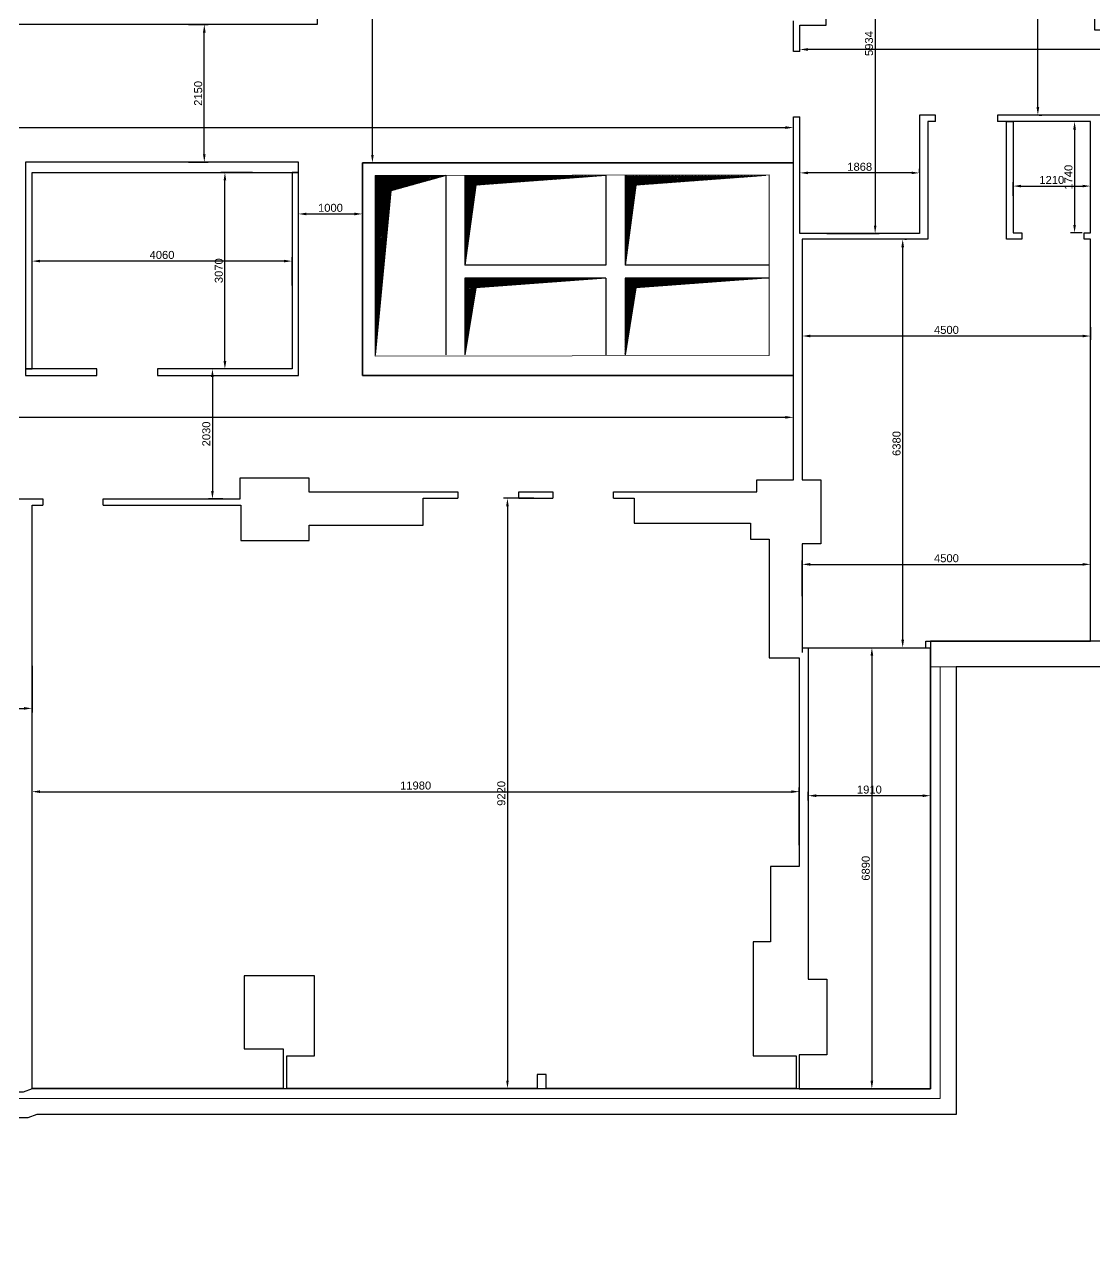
# Model space of a CAD drawing. Header units: millimetres. Extents: x 1179129 to 1254729, y -52846 to 614.
# Drawn here: x 1217827 to 1234540, y -41355 to -22354 of the extents above; entities that cross this region are included whole.
import ezdxf

# ---------------------------------------------------------------- set-up
doc = ezdxf.new("R2010")
doc.units = ezdxf.units.MM
doc.layers.add('Baca', color=7, linetype='Continuous')
doc.layers.add('Divar-esas', color=7, linetype='Continuous')
doc.styles.get("Standard").update_dxf_attribs({"font": 'arial.ttf'})
doc.dimstyles.new('ISO-25', dxfattribs={"dimscale": 50, "dimtxt": 2.5, "dimasz": 2.5, "dimexe": 1.25, "dimexo": 0.625, "dimtad": 1, "dimdec": 0, "dimtxsty": 'Standard', "dimcen": 2.5, "dimazin": 3, "dimtfac": 1, "dimtdec": 0, "dimtmove": 0, "dimatfit": 3})

# ---------------------------------------------------------------- blocks, each defined once
blk = doc.blocks.new('*D561')
at = {"color": 0, "lineweight": -2, "transparency": 16777216}
for p, q in [((1220926, -27738), (1220701, -27738)), ((1220764, -27863), (1220764, -29643)), ((1220926, -29768), (1220701, -29768))]:
    blk.add_line(p, q, dxfattribs=at)
at = {"color": 0, "transparency": 16777216}
for points in [[(1220743, -27863), (1220785, -27863), (1220764, -27738)], [(1220743, -29643), (1220785, -29643), (1220764, -29768)]]:
    blk.add_solid(points, dxfattribs=at)
at = {"layer": 'Defpoints', "color": 0, "transparency": 16777216}
for p in [(1220957, -27738), (1220764, -29768), (1220957, -29768)]:
    blk.add_point(p, dxfattribs=at)
at = {"color": 0, "transparency": 16777216, "insert": (1220669, -28753), "char_height": 125, "attachment_point": 5, "rotation": 90}
blk.add_mtext('2030', dxfattribs=at)
blk = doc.blocks.new('*D562')
at = {"color": 0, "lineweight": -2, "transparency": 16777216}
for p, q in [((1186067, -29111), (1186067, -28431)), ((1186192, -28493), (1229712, -28493)), ((1229837, -28876), (1229837, -28431))]:
    blk.add_line(p, q, dxfattribs=at)
at = {"color": 0, "transparency": 16777216}
for points in [[(1186192, -28473), (1186192, -28514), (1186067, -28493)], [(1229712, -28473), (1229712, -28514), (1229837, -28493)]]:
    blk.add_solid(points, dxfattribs=at)
at = {"layer": 'Defpoints', "color": 0, "transparency": 16777216}
for p in [(1229837, -28493), (1229837, -28907), (1186067, -29143)]:
    blk.add_point(p, dxfattribs=at)
at = {"color": 0, "transparency": 16777216, "insert": (1207952, -28398), "char_height": 125, "attachment_point": 5}
blk.add_mtext('43770', dxfattribs=at)
blk = doc.blocks.new('*D563')
at = {"color": 0, "lineweight": -2, "transparency": 16777216}
for p, q in [((1220392, -22358), (1220700, -22358)), ((1220637, -24383), (1220637, -22483)), ((1220392, -24508), (1220700, -24508))]:
    blk.add_line(p, q, dxfattribs=at)
at = {"color": 0, "transparency": 16777216}
for points in [[(1220616, -22483), (1220658, -22483), (1220637, -22358)], [(1220616, -24383), (1220658, -24383), (1220637, -24508)]]:
    blk.add_solid(points, dxfattribs=at)
at = {"layer": 'Defpoints', "color": 0, "transparency": 16777216}
for p in [(1220361, -22358), (1220637, -22358), (1220361, -24508)]:
    blk.add_point(p, dxfattribs=at)
at = {"color": 0, "transparency": 16777216, "insert": (1220542, -23433), "char_height": 125, "attachment_point": 5, "rotation": 90}
blk.add_mtext('2150', dxfattribs=at)
blk = doc.blocks.new('*D564')
at = {"color": 0, "lineweight": -2, "transparency": 16777216}
for p, q in [((1222107, -25822), (1222107, -25254)), ((1223107, -25822), (1223107, -25254)), ((1222232, -25316), (1222982, -25316))]:
    blk.add_line(p, q, dxfattribs=at)
at = {"color": 0, "transparency": 16777216}
for points in [[(1222232, -25296), (1222232, -25337), (1222107, -25316)], [(1222982, -25296), (1222982, -25337), (1223107, -25316)]]:
    blk.add_solid(points, dxfattribs=at)
at = {"layer": 'Defpoints', "color": 0, "transparency": 16777216}
for p in [(1223107, -25316), (1222107, -25853), (1223107, -25853)]:
    blk.add_point(p, dxfattribs=at)
at = {"color": 0, "transparency": 16777216, "insert": (1222607, -25221), "char_height": 125, "attachment_point": 5}
blk.add_mtext('1000', dxfattribs=at)
blk = doc.blocks.new('*D565')
at = {"color": 0, "lineweight": -2, "transparency": 16777216}
for p, q in [((1217947, -26435), (1217947, -25990)), ((1222007, -26435), (1222007, -25990)), ((1221882, -26053), (1218072, -26053))]:
    blk.add_line(p, q, dxfattribs=at)
at = {"color": 0, "transparency": 16777216}
for points in [[(1218072, -26032), (1218072, -26073), (1217947, -26053)], [(1221882, -26032), (1221882, -26073), (1222007, -26053)]]:
    blk.add_solid(points, dxfattribs=at)
at = {"layer": 'Defpoints', "color": 0, "transparency": 16777216}
for p in [(1217947, -26053), (1217947, -26467), (1222007, -26467)]:
    blk.add_point(p, dxfattribs=at)
at = {"color": 0, "transparency": 16777216, "insert": (1219977, -25957), "char_height": 125, "attachment_point": 5}
blk.add_mtext('4060', dxfattribs=at)
blk = doc.blocks.new('*D566')
at = {"color": 0, "lineweight": -2, "transparency": 16777216}
for p, q in [((1221388, -24668), (1220897, -24668)), ((1220959, -27613), (1220959, -24793)), ((1221388, -27738), (1220897, -27738))]:
    blk.add_line(p, q, dxfattribs=at)
at = {"color": 0, "transparency": 16777216}
for points in [[(1220938, -24793), (1220980, -24793), (1220959, -24668)], [(1220938, -27613), (1220980, -27613), (1220959, -27738)]]:
    blk.add_solid(points, dxfattribs=at)
at = {"layer": 'Defpoints', "color": 0, "transparency": 16777216}
for p in [(1220959, -24668), (1221419, -24668), (1221419, -27738)]:
    blk.add_point(p, dxfattribs=at)
at = {"color": 0, "transparency": 16777216, "insert": (1220864, -26203), "char_height": 125, "attachment_point": 5, "rotation": 90}
blk.add_mtext('3070', dxfattribs=at)
blk = doc.blocks.new('*D574')
at = {"color": 0, "lineweight": -2, "transparency": 16777216}
for p, q in [((1223277, -12628), (1223199, -12628)), ((1223262, -24393), (1223262, -12753)), ((1223462, -24518), (1223199, -24518))]:
    blk.add_line(p, q, dxfattribs=at)
at = {"color": 0, "transparency": 16777216}
for points in [[(1223241, -12753), (1223283, -12753), (1223262, -12628)], [(1223241, -24393), (1223283, -24393), (1223262, -24518)]]:
    blk.add_solid(points, dxfattribs=at)
at = {"layer": 'Defpoints', "color": 0, "transparency": 16777216}
for p in [(1223262, -12628), (1223308, -12628), (1223494, -24518)]:
    blk.add_point(p, dxfattribs=at)
at = {"color": 0, "transparency": 16777216, "insert": (1223167, -18573), "char_height": 125, "attachment_point": 5, "rotation": 90}
blk.add_mtext('11890', dxfattribs=at)
blk = doc.blocks.new('*D575')
at = {"color": 0, "lineweight": -2, "transparency": 16777216}
for p, q in [((1197687, -24246), (1197687, -23905)), ((1229837, -24246), (1229837, -23905)), ((1197812, -23967), (1229712, -23967))]:
    blk.add_line(p, q, dxfattribs=at)
at = {"color": 0, "transparency": 16777216}
for points in [[(1197812, -23946), (1197812, -23988), (1197687, -23967)], [(1229712, -23946), (1229712, -23988), (1229837, -23967)]]:
    blk.add_solid(points, dxfattribs=at)
at = {"layer": 'Defpoints', "color": 0, "transparency": 16777216}
for p in [(1229837, -23967), (1197687, -24278), (1229837, -24278)]:
    blk.add_point(p, dxfattribs=at)
at = {"color": 0, "transparency": 16777216, "insert": (1213762, -23872), "char_height": 125, "attachment_point": 5}
blk.add_mtext('32150', dxfattribs=at)
blk = doc.blocks.new('*D576')
at = {"color": 0, "lineweight": -2, "transparency": 16777216}
for p, q in [((1213747, -32375), (1213747, -33103)), ((1217947, -32375), (1217947, -33103)), ((1213872, -33040), (1217822, -33040))]:
    blk.add_line(p, q, dxfattribs=at)
at = {"color": 0, "transparency": 16777216}
for points in [[(1213872, -33019), (1213872, -33061), (1213747, -33040)], [(1217822, -33019), (1217822, -33061), (1217947, -33040)]]:
    blk.add_solid(points, dxfattribs=at)
at = {"layer": 'Defpoints', "color": 0, "transparency": 16777216}
for p in [(1213747, -32343), (1217947, -32343), (1217947, -33040)]:
    blk.add_point(p, dxfattribs=at)
at = {"color": 0, "transparency": 16777216, "insert": (1215847, -32945), "char_height": 125, "attachment_point": 5}
blk.add_mtext('4200', dxfattribs=at)
blk = doc.blocks.new('*D578')
at = {"color": 0, "lineweight": -2, "transparency": 16777216}
for p, q in [((1217947, -35177), (1217947, -34278)), ((1218072, -34341), (1229802, -34341)), ((1229927, -35177), (1229927, -34278))]:
    blk.add_line(p, q, dxfattribs=at)
at = {"color": 0, "transparency": 16777216}
for points in [[(1218072, -34320), (1218072, -34362), (1217947, -34341)], [(1229802, -34320), (1229802, -34362), (1229927, -34341)]]:
    blk.add_solid(points, dxfattribs=at)
at = {"layer": 'Defpoints', "color": 0, "transparency": 16777216}
for p in [(1229927, -34341), (1217947, -35208), (1229927, -35208)]:
    blk.add_point(p, dxfattribs=at)
at = {"color": 0, "transparency": 16777216, "insert": (1223937, -34246), "char_height": 125, "attachment_point": 5}
blk.add_mtext('11980', dxfattribs=at)
blk = doc.blocks.new('*D579')
at = {"color": 0, "lineweight": -2, "transparency": 16777216}
for p, q in [((1225781, -29758), (1225308, -29758)), ((1225371, -29883), (1225371, -38853)), ((1225781, -38978), (1225308, -38978))]:
    blk.add_line(p, q, dxfattribs=at)
at = {"color": 0, "transparency": 16777216}
for points in [[(1225350, -29883), (1225391, -29883), (1225371, -29758)], [(1225350, -38853), (1225391, -38853), (1225371, -38978)]]:
    blk.add_solid(points, dxfattribs=at)
at = {"layer": 'Defpoints', "color": 0, "transparency": 16777216}
for p in [(1225812, -29758), (1225371, -38978), (1225812, -38978)]:
    blk.add_point(p, dxfattribs=at)
at = {"color": 0, "transparency": 16777216, "insert": (1225275, -34368), "char_height": 125, "attachment_point": 5, "rotation": 90}
blk.add_mtext('9220', dxfattribs=at)
blk = doc.blocks.new('*D580')
at = {"color": 0, "lineweight": -2, "transparency": 16777216}
for p, q in [((1229975, -31286), (1229975, -30728)), ((1234475, -31286), (1234475, -30728)), ((1230100, -30790), (1234350, -30790))]:
    blk.add_line(p, q, dxfattribs=at)
at = {"color": 0, "transparency": 16777216}
for points in [[(1230100, -30769), (1230100, -30811), (1229975, -30790)], [(1234350, -30769), (1234350, -30811), (1234475, -30790)]]:
    blk.add_solid(points, dxfattribs=at)
at = {"layer": 'Defpoints', "color": 0, "transparency": 16777216}
for p in [(1234475, -30790), (1229975, -31318), (1234475, -31318)]:
    blk.add_point(p, dxfattribs=at)
at = {"color": 0, "transparency": 16777216, "insert": (1232225, -30695), "char_height": 125, "attachment_point": 5}
blk.add_mtext('4500', dxfattribs=at)
blk = doc.blocks.new('*D581')
at = {"color": 0, "lineweight": -2, "transparency": 16777216}
for p, q in [((1230971, -32092), (1231123, -32092)), ((1231061, -32217), (1231061, -38857)), ((1230983, -38982), (1231123, -38982))]:
    blk.add_line(p, q, dxfattribs=at)
at = {"color": 0, "transparency": 16777216}
for points in [[(1231040, -32217), (1231082, -32217), (1231061, -32092)], [(1231040, -38857), (1231082, -38857), (1231061, -38982)]]:
    blk.add_solid(points, dxfattribs=at)
at = {"layer": 'Defpoints', "color": 0, "transparency": 16777216}
for p in [(1230940, -32092), (1230952, -38982), (1231061, -38982)]:
    blk.add_point(p, dxfattribs=at)
at = {"color": 0, "transparency": 16777216, "insert": (1230966, -35537), "char_height": 125, "attachment_point": 5, "rotation": 90}
blk.add_mtext('6890', dxfattribs=at)
blk = doc.blocks.new('*D582')
at = {"color": 0, "lineweight": -2, "transparency": 16777216}
for p, q in [((1230067, -34481), (1230067, -34341)), ((1231977, -34481), (1231977, -34341)), ((1231852, -34404), (1230192, -34404))]:
    blk.add_line(p, q, dxfattribs=at)
at = {"color": 0, "transparency": 16777216}
for points in [[(1230192, -34383), (1230192, -34425), (1230067, -34404)], [(1231852, -34383), (1231852, -34425), (1231977, -34404)]]:
    blk.add_solid(points, dxfattribs=at)
at = {"layer": 'Defpoints', "color": 0, "transparency": 16777216}
for p in [(1230067, -34404), (1230067, -34512), (1231977, -34512)]:
    blk.add_point(p, dxfattribs=at)
at = {"color": 0, "transparency": 16777216, "insert": (1231022, -34309), "char_height": 125, "attachment_point": 5}
blk.add_mtext('1910', dxfattribs=at)
blk = doc.blocks.new('*D583')
at = {"color": 0, "lineweight": -2, "transparency": 16777216}
for p, q in [((1231542, -31967), (1231542, -25837)), ((1231573, -25712), (1231604, -25712)), ((1231573, -32092), (1231604, -32092))]:
    blk.add_line(p, q, dxfattribs=at)
at = {"color": 0, "transparency": 16777216}
for points in [[(1231521, -25837), (1231563, -25837), (1231542, -25712)], [(1231521, -31967), (1231563, -31967), (1231542, -32092)]]:
    blk.add_solid(points, dxfattribs=at)
at = {"layer": 'Defpoints', "color": 0, "transparency": 16777216}
for p in [(1231542, -25712), (1231542, -25712), (1231542, -32092)]:
    blk.add_point(p, dxfattribs=at)
at = {"color": 0, "transparency": 16777216, "insert": (1231447, -28902), "char_height": 125, "attachment_point": 5, "rotation": 90}
blk.add_mtext('6380', dxfattribs=at)
blk = doc.blocks.new('*D584')
at = {"color": 0, "lineweight": -2, "transparency": 16777216}
for p, q in [((1229975, -27084), (1229975, -27285)), ((1234475, -27084), (1234475, -27285)), ((1234350, -27223), (1230100, -27223))]:
    blk.add_line(p, q, dxfattribs=at)
at = {"color": 0, "transparency": 16777216}
for points in [[(1230100, -27202), (1230100, -27244), (1229975, -27223)], [(1234350, -27202), (1234350, -27244), (1234475, -27223)]]:
    blk.add_solid(points, dxfattribs=at)
at = {"layer": 'Defpoints', "color": 0, "transparency": 16777216}
for p in [(1229975, -27052), (1234475, -27052), (1229975, -27223)]:
    blk.add_point(p, dxfattribs=at)
at = {"color": 0, "transparency": 16777216, "insert": (1232225, -27128), "char_height": 125, "attachment_point": 5}
blk.add_mtext('4500', dxfattribs=at)
blk = doc.blocks.new('*D585')
at = {"color": 0, "lineweight": -2, "transparency": 16777216}
for p, q in [((1233265, -25031), (1233265, -24818)), ((1233390, -24881), (1234350, -24881)), ((1234475, -25031), (1234475, -24818))]:
    blk.add_line(p, q, dxfattribs=at)
at = {"color": 0, "transparency": 16777216}
for points in [[(1233390, -24860), (1233390, -24901), (1233265, -24881)], [(1234350, -24860), (1234350, -24901), (1234475, -24881)]]:
    blk.add_solid(points, dxfattribs=at)
at = {"layer": 'Defpoints', "color": 0, "transparency": 16777216}
for p in [(1234475, -24881), (1233265, -25063), (1234475, -25063)]:
    blk.add_point(p, dxfattribs=at)
at = {"color": 0, "transparency": 16777216, "insert": (1233870, -24786), "char_height": 125, "attachment_point": 5}
blk.add_mtext('1210', dxfattribs=at)
blk = doc.blocks.new('*D586')
at = {"color": 0, "lineweight": -2, "transparency": 16777216}
for p, q in [((1234340, -23872), (1234163, -23872)), ((1234226, -23997), (1234226, -25487)), ((1234343, -25612), (1234163, -25612))]:
    blk.add_line(p, q, dxfattribs=at)
at = {"color": 0, "transparency": 16777216}
for points in [[(1234205, -23997), (1234247, -23997), (1234226, -23872)], [(1234205, -25487), (1234247, -25487), (1234226, -25612)]]:
    blk.add_solid(points, dxfattribs=at)
at = {"layer": 'Defpoints', "color": 0, "transparency": 16777216}
for p in [(1234372, -23872), (1234226, -25612), (1234375, -25612)]:
    blk.add_point(p, dxfattribs=at)
at = {"color": 0, "transparency": 16777216, "insert": (1234131, -24742), "char_height": 125, "attachment_point": 5, "rotation": 90}
blk.add_mtext('1740', dxfattribs=at)
blk = doc.blocks.new('*D587')
at = {"color": 0, "lineweight": -2, "transparency": 16777216}
for p, q in [((1229937, -24665), (1229937, -24612)), ((1231680, -24675), (1230062, -24675)), ((1231805, -24665), (1231805, -24612))]:
    blk.add_line(p, q, dxfattribs=at)
at = {"color": 0, "transparency": 16777216}
for points in [[(1230062, -24654), (1230062, -24695), (1229937, -24675)], [(1231680, -24654), (1231680, -24695), (1231805, -24675)]]:
    blk.add_solid(points, dxfattribs=at)
at = {"layer": 'Defpoints', "color": 0, "transparency": 16777216}
for p in [(1229937, -24675), (1229937, -24697), (1231805, -24697)]:
    blk.add_point(p, dxfattribs=at)
at = {"color": 0, "transparency": 16777216, "insert": (1230871, -24580), "char_height": 125, "attachment_point": 5}
blk.add_mtext('1868', dxfattribs=at)
blk = doc.blocks.new('*D588')
at = {"color": 0, "lineweight": -2, "transparency": 16777216}
for p, q in [((1230358, -19688), (1231175, -19688)), ((1231112, -19813), (1231112, -25497)), ((1230358, -25622), (1231175, -25622))]:
    blk.add_line(p, q, dxfattribs=at)
at = {"color": 0, "transparency": 16777216}
for points in [[(1231092, -19813), (1231133, -19813), (1231112, -19688)], [(1231092, -25497), (1231133, -25497), (1231112, -25622)]]:
    blk.add_solid(points, dxfattribs=at)
at = {"layer": 'Defpoints', "color": 0, "transparency": 16777216}
for p in [(1230327, -19688), (1230327, -25622), (1231112, -25622)]:
    blk.add_point(p, dxfattribs=at)
at = {"color": 0, "transparency": 16777216, "insert": (1231017, -22655), "char_height": 125, "attachment_point": 5, "rotation": 90}
blk.add_mtext('5934', dxfattribs=at)
blk = doc.blocks.new('*D590')
at = {"color": 0, "lineweight": -2, "transparency": 16777216}
for p, q in [((1229937, -22746), (1229937, -22684)), ((1242321, -22747), (1230062, -22747)), ((1242446, -23197), (1242446, -22684))]:
    blk.add_line(p, q, dxfattribs=at)
at = {"color": 0, "transparency": 16777216}
for points in [[(1230062, -22726), (1230062, -22768), (1229937, -22747)], [(1242321, -22726), (1242321, -22768), (1242446, -22747)]]:
    blk.add_solid(points, dxfattribs=at)
at = {"layer": 'Defpoints', "color": 0, "transparency": 16777216}
for p in [(1229937, -22747), (1229937, -22778), (1242446, -23228)]:
    blk.add_point(p, dxfattribs=at)
at = {"color": 0, "transparency": 16777216, "insert": (1236191, -22652), "char_height": 125, "attachment_point": 5}
blk.add_mtext('12509', dxfattribs=at)
blk = doc.blocks.new('*D592')
at = {"color": 0, "lineweight": -2, "transparency": 16777216}
for p, q in [((1233674, -19688), (1233716, -19688)), ((1233653, -23647), (1233653, -19813)), ((1233674, -23772), (1233716, -23772))]:
    blk.add_line(p, q, dxfattribs=at)
at = {"color": 0, "transparency": 16777216}
for points in [[(1233632, -19813), (1233674, -19813), (1233653, -19688)], [(1233632, -23647), (1233674, -23647), (1233653, -23772)]]:
    blk.add_solid(points, dxfattribs=at)
at = {"layer": 'Defpoints', "color": 0, "transparency": 16777216}
for p in [(1233643, -19688), (1233653, -19688), (1233643, -23772)]:
    blk.add_point(p, dxfattribs=at)
at = {"color": 0, "transparency": 16777216, "insert": (1233558, -21730), "char_height": 125, "attachment_point": 5, "rotation": 90}
blk.add_mtext('4084', dxfattribs=at)

msp = doc.modelspace()

# ---------------------------------------------------------------- hatches: boundary and pattern name
at = {"layer": 'Baca'}
h = msp.add_hatch(dxfattribs=at)
h.set_pattern_fill('ANSI31', color=256, scale=5, style=0)
h.set_pattern_definition([(45, (1109732.114, -196538.629), (-11.2253202, 11.2253202), [])])
h.paths.add_polyline_path([(1224407, -24717.6), (1223307, -24717.6), (1223307, -27517.6), (1223551.8, -24954)])
h = msp.add_hatch(dxfattribs=at)
h.set_pattern_fill('ANSI31', color=256, scale=5, style=0)
h.set_pattern_definition([(135, (1362281.982, -196538.629), (11.2253202, 11.2253202), [])])
h.paths.add_polyline_path([(1224707, -25817.6), (1224742.6, -25817.6), (1224707, -26067.6)])
h.paths.add_polyline_path([(1224877.5, -24868.3), (1226907, -24717.6), (1224707, -24717.6), (1224707, -25817.6), (1224742.6, -25817.6)])
h = msp.add_hatch(dxfattribs=at)
h.set_pattern_fill('ANSI31', color=256, scale=5, style=0)
h.set_pattern_definition([(135, (1367231.982, -196538.629), (11.2253202, 11.2253202), [])])
h.paths.add_polyline_path([(1227207, -25817.6), (1227242.6, -25817.6), (1227207, -26067.6)])
h.paths.add_polyline_path([(1227377.5, -24868.3), (1229407, -24717.6), (1227207, -24717.6), (1227207, -25817.6), (1227242.6, -25817.6)])
h = msp.add_hatch(dxfattribs=at)
h.set_pattern_fill('ANSI31', color=256, scale=5, style=0)
h.set_pattern_definition([(135, (1362281.982, -198138.629), (11.2253202, 11.2253202), [])])
h.paths.add_polyline_path([(1224707, -27517.6), (1224723.3, -27417.6), (1224707, -27417.6)])
h.paths.add_polyline_path([(1224877.5, -26468.3), (1226907, -26317.6), (1224707, -26317.6), (1224707, -27417.6), (1224723.3, -27417.6)])
h = msp.add_hatch(dxfattribs=at)
h.set_pattern_fill('ANSI31', color=256, scale=5, style=0)
h.set_pattern_definition([(135, (1367231.982, -198138.629), (11.2253202, 11.2253202), [])])
h.paths.add_polyline_path([(1227223.3, -27417.6), (1227377.5, -26468.3), (1229407, -26317.6), (1227207, -26317.6), (1227207, -27417.6)])
h.paths.add_polyline_path([(1227207, -27517.6), (1227223.3, -27417.6), (1227207, -27417.6)])

# ---------------------------------------------------------------- linework, layer by layer
for points in [[(1222397.1, -19357.6), (1222397.1, -22357.6), (1212007.1, -22357.6), (1212007.1, -22257.6)], [(1229937.1, -22777.6), (1229937.1, -22367.6), (1230347.1, -22367.6), (1230347.1, -21327.6), (1229937.1, -21327.6), (1229937.1, -19687.6), (1230717.1, -19687.6), (1230717.1, -19587.6), (1231687.1, -19587.6), (1231687.1, -19687.6), (1234537.1, -19687.6), (1234537.1, -22437.6), (1240897.1, -22437.6), (1240897.1, -22117.6), (1240797.1, -22117.6)], [(1229937.1, -22777.6), (1229837.1, -22777.6), (1229837.1, -22297.6)], [(1227027.1, -29757.6), (1227027.1, -29657.6), (1229267.1, -29657.6), (1229267.1, -29467.6), (1229837.1, -29467.6), (1229837.1, -27837.6), (1223107.1, -27837.6), (1223107.1, -24517.6), (1229837.1, -24517.6), (1229837.1, -23797.6), (1229937.1, -23797.6)], [(1232054.6, -23871.7), (1232054.6, -23771.7), (1231804.6, -23771.7), (1231804.6, -25621.7), (1229937.1, -25621.7), (1229937.1, -23797.6)], [(1232054.6, -23871.7), (1231934.6, -23871.7), (1231934.6, -25711.7), (1229974.6, -25711.7), (1229974.6, -29467.6), (1230264.6, -29467.6), (1230264.6, -30467.6), (1229974.6, -30467.6), (1229974.6, -32167.6)], [(1234724.6, -23871.7), (1234724.6, -23771.7), (1233024.6, -23771.7), (1233024.6, -23871.7)], [(1233404.6, -25611.7), (1233404.6, -25711.7), (1233164.6, -25711.7), (1233164.6, -23871.7), (1233024.6, -23871.7)], [(1234374.6, -25611.7), (1234474.6, -25611.7), (1234474.6, -23871.7), (1233164.6, -23871.7), (1233264.6, -23871.7), (1233264.6, -25611.7), (1233404.6, -25611.7)], [(1222107.1, -27837.6), (1222107.1, -24507.6), (1217847.1, -24507.6), (1217847.1, -27837.6), (1218957.1, -27837.6)], [(1217947.1, -27737.6), (1217947.1, -24667.6), (1222107.1, -24667.6), (1222007.1, -24667.6), (1222007.1, -27737.6), (1219907.1, -27737.6)], [(1229974.6, -31991.7), (1229974.6, -32091.7), (1231904.6, -32091.7), (1231904.6, -31991.7), (1234474.6, -31991.7), (1234474.6, -25711.7), (1234374.6, -25711.7), (1234374.6, -25611.7)], [(1217847.1, -27837.6), (1218957.1, -27837.6), (1218957.1, -27737.6)], [(1218957.1, -27737.6), (1217847.1, -27737.6), (1217947.1, -27737.6)], [(1219907.1, -27737.6), (1219907.1, -27837.6)], [(1219907.1, -27837.6), (1222107.1, -27837.6)], [(1219057.1, -29867.6), (1219057.1, -29767.6), (1221197.1, -29767.6), (1221197.1, -29437.6), (1222267.1, -29437.6), (1222267.1, -29657.6), (1224597.1, -29657.6), (1224597.1, -29757.6)], [(1217527.1, -29867.6), (1217527.1, -29767.6), (1218117.1, -29767.6), (1218117.1, -29867.6)], [(1227027.1, -29757.6), (1227347.1, -29757.6), (1227347.1, -30147.6), (1229167.1, -30147.6), (1229167.1, -30397.6), (1229457.1, -30397.6), (1229457.1, -32247.6), (1229927.1, -32247.6), (1229927.1, -35507.6), (1229477.1, -35507.6), (1229477.1, -36687.6), (1229207.1, -36687.6), (1229207.1, -38467.6), (1229877.1, -38467.6), (1229877.1, -38977.6), (1225977.1, -38977.6), (1225977.1, -38757.6), (1225837.1, -38757.6), (1225837.1, -38977.6), (1221927.1, -38977.6), (1221927.1, -38467.6), (1222357.1, -38467.6), (1222357.1, -37217.6), (1221257.1, -37217.6), (1221257.1, -38357.6), (1221867.1, -38357.6), (1221867.1, -38977.6), (1217947.1, -38977.6), (1217947.1, -29867.6), (1218117.1, -29867.6)], [(1219057.1, -29867.6), (1221207.1, -29867.6), (1221207.1, -30417.6), (1222277.1, -30417.6), (1222277.1, -30177.6), (1224057.1, -30177.6), (1224057.1, -29757.6), (1224597.1, -29757.6)], [(1225547.1, -29757.6), (1225547.1, -29657.6), (1226077.1, -29657.6), (1226077.1, -29757.6)], [(1225547.1, -29757.6), (1226077.1, -29757.6)], [(1230067.1, -32091.7), (1230067.1, -37271.7), (1230357.1, -37271.7), (1230357.1, -38451.7), (1229927.1, -38451.7), (1229927.1, -38981.7), (1231977.1, -38981.7), (1231977.1, -32091.7)], [(1231904.6, -32091.7), (1231977.1, -32091.7)]]:
    msp.add_lwpolyline(points)
msp.add_lwpolyline([(1252095.6, -20980.5), (1252095.6, -30710.5), (1248805.6, -30710.5), (1248805.6, -34498.3), (1248805.6, -35310.3, -0.8539953), (1234654.6, -35310.3), (1234654.6, -32391.7), (1232377.1, -32391.7), (1232377.1, -39381.7), (1218023.9, -39381.7), (1217883.9, -39437.6), (1214147.1, -39437.6), (1214147.1, -40967.6), (1205437.1, -40967.6), (1205437.1, -39457.6), (1184187.1, -39457.6)], format="xyb")
at = {"color": 1, "lineweight": 30}
msp.add_lwpolyline([(1251695.6, -21380.5), (1251695.6, -30310.5), (1248405.6, -30310.5), (1248405.6, -34498.3), (1248405.6, -35278.3, -0.8500336), (1235054.6, -35278.3), (1235054.6, -31991.7), (1231977.1, -31991.7), (1231977.1, -38981.7), (1217947.1, -38981.7), (1217807.1, -39037.6), (1213747.1, -39037.6), (1213747.1, -40567.6), (1205837.1, -40567.6), (1205837.1, -39057.6), (1184587.1, -39057.6)], format="xyb", dxfattribs=at)
msp.add_lwpolyline([(1223107.1, -24517.6), (1223107.1, -27837.6), (1229837.1, -27837.6), (1229837.1, -24517.6)], close=True, dxfattribs=at)
at = {"lineweight": 5}
msp.add_lwpolyline([(1229457, -24707.6), (1229457, -27527.6), (1223307.1, -27537.6), (1223307.1, -24717.6)], close=True, dxfattribs=at)
at = {"color": 5, "lineweight": 5}
msp.add_lwpolyline([(1232127.1, -32391.7), (1232127.1, -39131.7), (1214377.1, -39131.7)], dxfattribs=at)
at = {"lineweight": 5}
msp.add_lwpolyline([(1232377.1, -32391.7), (1231977.1, -32391.7)], dxfattribs=at)
at = {"layer": 'Baca'}
for points in [[(1224407, -24717.6), (1223551.8, -24954), (1223307, -27517.6)], [(1226907, -24717.6), (1224877.5, -24868.3), (1224707, -26117.6)], [(1229407, -24717.6), (1227377.5, -24868.3), (1227207, -26117.6)], [(1226907, -26317.6), (1224877.5, -26468.3), (1224707, -27517.6)], [(1229407, -26317.6), (1227377.5, -26468.3), (1227207, -27517.6)]]:
    msp.add_lwpolyline(points, dxfattribs=at)
at = {"layer": 'Divar-esas'}
for p, q in [((1224407, -24717.6), (1224407, -27517.6)), ((1224707, -24717.6), (1224707, -26117.6)), ((1226907, -24717.6), (1226907, -26117.6)), ((1227207, -24717.6), (1227207, -26117.6)), ((1226907, -26117.6), (1224707, -26117.6)), ((1229457, -26117.6), (1227207, -26117.6)), ((1226907, -26317.6), (1224707, -26317.6)), ((1224707, -26317.6), (1224707, -27517.6)), ((1226907, -26317.6), (1226907, -27517.6)), ((1229457, -26317.6), (1227207, -26317.6)), ((1227207, -26317.6), (1227207, -27517.6))]:
    msp.add_line(p, q, dxfattribs=at)

# ---------------------------------------------------------------- dimensions: what is measured, and where the dimension line sits
at = {"color": 1}
for base, p1, p2, picture, middle in [((1223261.8, -12627.6), (1223493.5, -24517.6), (1223308.1, -12627.6), '*D574', (1223166.7, -18572.6)), ((1231112.3, -25621.7), (1230327.1, -19687.6), (1230327.1, -25621.7), '*D588', (1231017.2, -22654.6)), ((1233653, -19687.6), (1233643.2, -23771.7), (1233643.2, -19687.6), '*D592', (1233557.9, -21729.6)), ((1220637, -22357.6), (1220360.9, -24507.6), (1220360.9, -22357.6), '*D563', (1220542, -23432.6)), ((1234225.9, -25611.7), (1234371.6, -23871.7), (1234374.6, -25611.7), '*D586', (1234130.8, -24741.7)), ((1220959.2, -24667.6), (1221419.5, -27737.6), (1221419.5, -24667.6), '*D566', (1220864.1, -26202.6)), ((1231541.8, -25711.7), (1231541.8, -32091.7), (1231541.8, -25711.7), '*D583', (1231446.7, -28901.7)), ((1220763.9, -29767.6), (1220957.1, -27737.6), (1220957.1, -29767.6), '*D561', (1220668.8, -28752.6)), ((1225370.5, -38977.6), (1225812.1, -29757.6), (1225812.1, -38977.6), '*D579', (1225275.4, -34367.6)), ((1231060.7, -38981.7), (1230939.6, -32091.7), (1230952.1, -38981.7), '*D581', (1230965.6, -35536.7))]:
    dim = msp.add_linear_dim(base=base, p1=p1, p2=p2, angle=90, dimstyle='ISO-25', dxfattribs=at)
    dim.commit()
    dim.dimension.update_dxf_attribs({"geometry": picture, "text_midpoint": middle})
for base, p1, p2, picture, middle in [((1229937.0507, -22746.9323), (1242445.6145, -23227.8194), (1229937.0507, -22777.5633), '*D590', (1236191.3326, -22651.8607)), ((1229837.1, -23967.1), (1197687.1, -24277.6), (1229837.1, -24277.6), '*D575', (1213762.1, -23872)), ((1229937.0507, -24674.5929), (1231804.6242, -24696.7054), (1229937.0507, -24696.7054), '*D587', (1230870.8375, -24579.5213)), ((1234474.6, -24880.6), (1233264.6, -25062.7), (1234474.6, -25062.7), '*D585', (1233869.6, -24785.5)), ((1223107.1, -25316.4), (1222107.1, -25853.2), (1223107.1, -25853.2), '*D564', (1222607.1, -25221.3)), ((1217947.1, -26052.5), (1222007.1, -26466.6), (1217947.1, -26466.6), '*D565', (1219977.1, -25957.5)), ((1229974.6, -27222.9), (1234474.6, -27052.4), (1229974.6, -27052.4), '*D584', (1232224.6, -27127.9)), ((1229837.1, -28493.4), (1186067.1, -29142.6), (1229837.1, -28907.5), '*D562', (1207952.1, -28398.3)), ((1234474.6, -30790), (1229974.6, -31317.6), (1234474.6, -31317.6), '*D580', (1232224.6, -30694.9)), ((1217947.1, -33040.1), (1213747.1, -32343.4), (1217947.1, -32343.4), '*D576', (1215847.1, -32945.1)), ((1229927.1, -34340.9), (1217947.1, -35207.9), (1229927.1, -35207.9), '*D578', (1223937.1, -34245.8)), ((1230067.1, -34403.9), (1231977.1, -34512.4), (1230067.1, -34512.4), '*D582', (1231022.1, -34308.9))]:
    dim = msp.add_linear_dim(base=base, p1=p1, p2=p2, dimstyle='ISO-25', dxfattribs=at)
    dim.commit()
    dim.dimension.update_dxf_attribs({"geometry": picture, "text_midpoint": middle})

doc.saveas('drawing.dxf')
